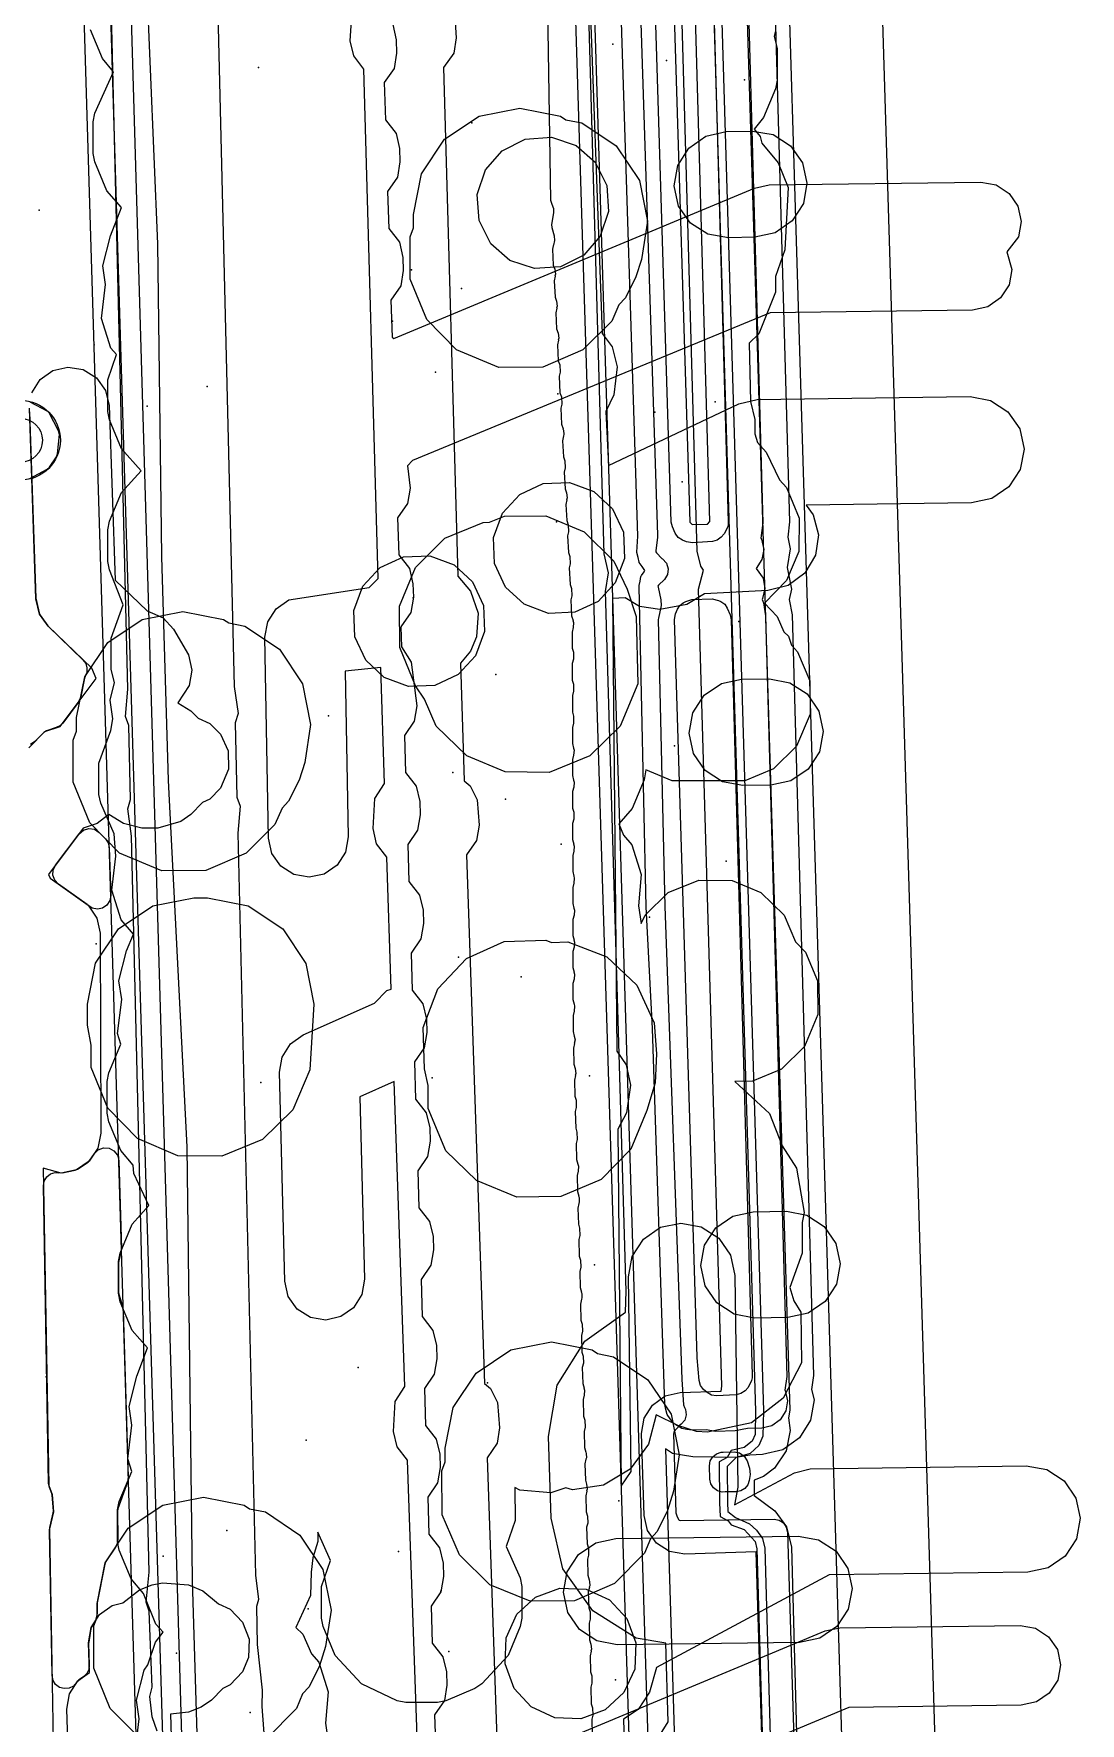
# Model space of a CAD drawing. Header units: metres. Extents: x 17722 to 17999, y 13535 to 15917.
# Drawn here: x 17812.7 to 17852.1, y 14578.9 to 14642.5 of the extents above; entities that cross this region are included whole.
import ezdxf

# ---------------------------------------------------------------- set-up
doc = ezdxf.new("R2010")
doc.units = ezdxf.units.M
for name, color, linetype in [('AI_GREENING_ALLOWED_ZONE', 4, 'Continuous'), ('AI_GREENING_EXCLUSIONS', 1, 'Continuous'), ('AI_GREENING_LAWN', 82, 'Continuous'), ('AI_GREENING_REJECTED', 6, 'Continuous'), ('AI_GREENING_SHRUBS', 92, 'Continuous')]:
    doc.layers.add(name, color=color, linetype=linetype)

# ---------------------------------------------------------------- blocks, each defined once
blk = doc.blocks.new('AI_SHRUB')
for radius in [1, 0.55]:
    blk.add_circle((0, 0), radius)

msp = doc.modelspace()

# ---------------------------------------------------------------- linework, layer by layer
at = {"layer": 'AI_GREENING_ALLOWED_ZONE'}
msp.add_lwpolyline([(17812.545, 14628.266), (17812.781, 14621.25), (17812.788, 14621.201), (17812.905, 14620.702), (17812.943, 14620.616), (17813.227, 14620.215), (17813.257, 14620.179), (17814.553, 14618.93), (17814.655, 14618.79), (17814.703, 14618.624), (17814.692, 14618.451), (17814.658, 14618.374), (17814.664, 14618.372), (17814.608, 14618.237), (17814.467, 14617.532), (17814.376, 14617.328), (17813.791, 14616.551), (17813.684, 14616.446), (17813.549, 14616.378), (17813.175, 14616.254), (17813.077, 14616.193), (17812.741, 14615.852), (17812.574, 14615.74)], dxfattribs=at)
for points in [[(17813.629, 14610.491), (17813.492, 14610.636), (17813.423, 14610.822), (17813.432, 14611.021), (17813.518, 14611.2), (17814.411, 14612.386), (17814.572, 14612.525), (17814.777, 14612.584), (17814.988, 14612.553), (17815.167, 14612.436), (17815.4, 14612.199), (17815.503, 14612.044), (17815.543, 14611.863), (17815.597, 14610.065), (17815.563, 14609.87), (17815.456, 14609.703), (17815.293, 14609.59), (17815.099, 14609.55), (17814.904, 14609.589), (17814.74, 14609.7), (17814.714, 14609.727), (17813.629, 14610.491)], [(17813.616, 14599.632), (17813.616, 14599.633), (17813.786, 14599.628), (17814.255, 14599.723), (17814.344, 14599.76), (17814.748, 14600.032), (17814.816, 14600.101), (17814.981, 14600.35), (17815.13, 14600.497), (17815.326, 14600.569), (17815.535, 14600.555), (17815.719, 14600.457), (17815.848, 14600.292), (17815.898, 14600.089), (17815.997, 14596.78), (17815.982, 14596.642), (17815.899, 14596.315), (17815.891, 14596.253), (17815.891, 14595.133), (17815.902, 14595.062), (17816.047, 14594.576), (17816.068, 14594.448), (17816.257, 14588.174), (17816.227, 14587.988), (17815.862, 14586.984), (17815.847, 14586.896), (17815.862, 14585.822), (17815.842, 14585.673), (17815.778, 14585.537), (17815.415, 14584.994), (17815.378, 14584.904), (17815.088, 14583.446), (17815.083, 14583.397), (17815.083, 14583.04), (17815.019, 14582.795), (17814.882, 14582.551), (17814.854, 14582.471), (17814.768, 14581.961), (17814.765, 14581.912), (17814.789, 14581.095), (17814.767, 14580.934), (17814.695, 14580.788), (17814.579, 14580.673), (17814.394, 14580.541), (17814.328, 14580.471), (17814.313, 14580.447), (17814.19, 14580.313), (17814.027, 14580.232), (17813.846, 14580.215), (17813.67, 14580.263), (17813.524, 14580.372), (17813.426, 14580.525), (17813.39, 14580.704), (17813.293, 14586.164), (17813.306, 14586.285), (17813.433, 14586.835), (17813.439, 14586.911), (17813.392, 14587.491), (17813.377, 14587.558), (17813.293, 14587.782), (17813.261, 14587.949), (17813.063, 14599.134), (17813.094, 14599.316), (17813.188, 14599.474), (17813.333, 14599.587), (17813.509, 14599.64), (17813.616, 14599.632)]]:
    msp.add_lwpolyline(points, close=True, dxfattribs=at)
at = {"layer": 'AI_GREENING_EXCLUSIONS'}
for points in [[(17833.101, 14665.436), (17836.253, 14563.714), (17842.035, 14563.893), (17842.419, 14563.829), (17842.75, 14563.622), (17842.977, 14563.304), (17843.065, 14562.924), (17843.001, 14562.539), (17842.794, 14562.208), (17842.477, 14561.982), (17842.097, 14561.894), (17825.074, 14561.366), (17823.796, 14561.448), (17822.133, 14561.933), (17820.987, 14562.046), (17819.955, 14562.342), (17819.324, 14562.75), (17819.075, 14563.027), (17818.685, 14563.829), (17818.178, 14565.313), (17817.868, 14568.054), (17817.868, 14568.054), (17815.324, 14652.324)], [(17839.208, 14656.789), (17840.133, 14624.09), (17840.052, 14623.503), (17840.077, 14623.467), (17840.162, 14623.086), (17840.094, 14622.702), (17839.875, 14622.366), (17840.138, 14621.998), (17840.206, 14621.614), (17840.121, 14621.233), (17840.101, 14621.205), (17840.159, 14621.076), (17840.235, 14620.591), (17841.029, 14591.967), (17840.957, 14591.446), (17840.967, 14591.431), (17841.055, 14591.051), (17840.991, 14590.666), (17840.784, 14590.335), (17840.467, 14590.109), (17840.087, 14590.021), (17839.551, 14590.004), (17839.092, 14589.913), (17838.345, 14589.894), (17837.997, 14589.956), (17837.468, 14589.939), (17837.467, 14589.94), (17837.466, 14589.939), (17837.275, 14589.972), (17837.083, 14590.004), (17837.082, 14590.004), (17837.081, 14590.004), (17836.917, 14590.108), (17836.752, 14590.21), (17836.752, 14590.211), (17836.751, 14590.212), (17836.638, 14590.37), (17836.525, 14590.528), (17836.525, 14590.529), (17836.525, 14590.53), (17836.481, 14590.719), (17836.437, 14590.908), (17836.438, 14590.909), (17836.437, 14590.91), (17835.972, 14605.053), (17835.743, 14609.64), (17835.475, 14621.678), (17835.479, 14621.7), (17835.475, 14621.723), (17835.513, 14621.892), (17835.543, 14622.062), (17835.555, 14622.081), (17835.56, 14622.104), (17835.66, 14622.245), (17835.69, 14622.293), (17835.589, 14622.437), (17835.478, 14622.593), (17835.477, 14622.597), (17835.475, 14622.6), (17835.433, 14622.787), (17835.39, 14622.973), (17835.391, 14622.979), (17835.39, 14622.981), (17835.391, 14622.986), (17835.422, 14623.578), (17834.101, 14665.446)], [(17836.102, 14665.467), (17837.383, 14624.111), (17837.472, 14624.027), (17838.043, 14624.04), (17838.131, 14624.134), (17837.181, 14657.727)], [(17835.992, 14578.042), (17836.569, 14578.966), (17836.48, 14581.921), (17835.365, 14582.114), (17833.736, 14583.139), (17832.603, 14584.728), (17832.165, 14586.629), (17832.071, 14589.709), (17832.394, 14591.634), (17833.428, 14593.288), (17834.96, 14594.38), (17834.988, 14595.169), (17834.208, 14621.498), (17834.208, 14621.498), (17834.328, 14622.203), (17834.164, 14622.914), (17833.187, 14657.392)], [(17840.111, 14577.655), (17839.877, 14585.362), (17837.2, 14585.281), (17836.623, 14585.38), (17836.134, 14585.688), (17835.791, 14586.172), (17835.663, 14586.735), (17835.57, 14589.816), (17835.666, 14590.393), (17835.977, 14590.889), (17836.453, 14591.229), (17837.024, 14591.36), (17837.024, 14591.36), (17838.557, 14591.407), (17838.589, 14591.592), (17837.707, 14621.595), (17837.892, 14622.311), (17837.794, 14622.449), (17837.663, 14623.019), (17836.686, 14657.478)], [(17840.227, 14656.137), (17841.133, 14624.119), (17841.064, 14623.549), (17841.162, 14623.108), (17841.039, 14622.41), (17841.205, 14621.591), (17841.119, 14621.205), (17841.235, 14620.618), (17842.029, 14591.995), (17841.965, 14591.47), (17842.055, 14591.082), (17841.926, 14590.313), (17841.513, 14589.651), (17840.878, 14589.197), (17840.118, 14589.021), (17839.634, 14589.006), (17839.123, 14588.913), (17837.495, 14588.94), (17837.112, 14589.004), (17836.729, 14589.068), (17836.728, 14589.069), (17836.726, 14589.07), (17836.463, 14589.235), (17837.221, 14564.744)], [(17840.767, 14654.983), (17843.515, 14564.357)], [(17816.861, 14568.122), (17814.324, 14652.287)], [(17844.371, 14651.619), (17846.909, 14567.927)], [(17817.341, 14578.62), (17817.157, 14579.151), (17817.062, 14579.926), (17817.16, 14580.277), (17817.048, 14583.128), (17816.924, 14583.469), (17817.042, 14584.602), (17816.376, 14612.298), (17816.234, 14613.325), (17816.343, 14613.673), (17816.276, 14616.463), (17816.152, 14616.8), (17816.243, 14617.822), (17815.502, 14648.43)], [(17817.341, 14578.62), (17817.157, 14579.151), (17817.062, 14579.926), (17817.16, 14580.277), (17817.048, 14583.128), (17816.924, 14583.469), (17817.042, 14584.602), (17816.376, 14612.298), (17816.234, 14613.325), (17816.343, 14613.673), (17816.276, 14616.463), (17816.152, 14616.8), (17816.243, 14617.822), (17815.502, 14648.43)], [(17819.503, 14648.435), (17820.242, 14617.931), (17820.385, 14616.905), (17820.276, 14616.557), (17820.342, 14613.765), (17820.466, 14613.426), (17820.375, 14612.405), (17821.046, 14584.486), (17821.156, 14583.57), (17821.075, 14583.31), (17821.109, 14581.881), (17821.289, 14580.163), (17821.283, 14579.539), (17824.125, 14541.378)], [(17819.503, 14648.435), (17820.242, 14617.931), (17820.385, 14616.905), (17820.276, 14616.557), (17820.342, 14613.765), (17820.466, 14613.426), (17820.375, 14612.405), (17821.046, 14584.486), (17821.156, 14583.57), (17821.075, 14583.31), (17821.109, 14581.881), (17821.289, 14580.163), (17821.283, 14579.539), (17824.125, 14541.378)], [(17838.147, 14647.769), (17839.851, 14590.662), (17839.836, 14589.783), (17839.727, 14589.532), (17839.42, 14589.284), (17838.94, 14589.181), (17838.784, 14588.919), (17838.491, 14588.752), (17838.504, 14587.21), (17838.522, 14586.691), (17838.823, 14586.536), (17838.934, 14586.382), (17839.423, 14586.199), (17839.84, 14585.747), (17839.906, 14585.482), (17840.499, 14564.725)], [(17838.479, 14646.707), (17840.151, 14590.671), (17840.129, 14589.72), (17839.974, 14589.362), (17839.655, 14589.067), (17839.13, 14588.911), (17838.792, 14588.569), (17838.804, 14587.216), (17838.815, 14586.886), (17839.099, 14586.656), (17839.625, 14586.421), (17839.892, 14586.177), (17840.115, 14585.867), (17840.206, 14585.496), (17840.799, 14564.735)], [(17833.551, 14645.899), (17834.087, 14631.212), (17834.456, 14630.712), (17834.644, 14629.955), (17834.525, 14628.905), (17834.223, 14628.281), (17834.318, 14626.238), (17839.223, 14628.568), (17839.911, 14628.728), (17847.929, 14628.835), (17848.696, 14628.693), (17849.35, 14628.268), (17849.793, 14627.625), (17849.955, 14626.862), (17849.813, 14626.095), (17849.388, 14625.44), (17848.745, 14624.998), (17847.981, 14624.836), (17841.758, 14624.753), (17842.027, 14624.393), (17842.218, 14623.636), (17842.105, 14622.864), (17841.704, 14622.194), (17841.078, 14621.728), (17840.322, 14621.537), (17837.939, 14621.416), (17837.273, 14621.019), (17836.259, 14620.83), (17835.487, 14620.943), (17834.949, 14621.264), (17834.478, 14621.24), (17834.641, 14604.206), (17834.991, 14603.693), (17835.151, 14602.929), (17834.994, 14601.884), (17834.669, 14601.272), (17834.798, 14587.835), (17835.176, 14588.385), (17835.074, 14595.711), (17835.216, 14596.478), (17835.64, 14597.133), (17836.283, 14597.576), (17837.046, 14597.738), (17837.814, 14597.597), (17838.469, 14597.172), (17838.911, 14596.53), (17839.074, 14595.767), (17839.185, 14587.803), (17839.06, 14587.129), (17841.315, 14588.332), (17841.903, 14588.484), (17850.041, 14588.599), (17850.809, 14588.457), (17851.463, 14588.032), (17851.905, 14587.389), (17852.068, 14586.626), (17851.925, 14585.859), (17851.501, 14585.204), (17850.858, 14584.762), (17850.094, 14584.6), (17842.62, 14584.501), (17836.133, 14581.013), (17835.869, 14580.078), (17835.435, 14579.429), (17834.886, 14579.062), (17835.52, 14556.658)], [(17839.504, 14644.214), (17841.15, 14590.7), (17841.1, 14590.402), (17841.152, 14589.931), (17841, 14589.166), (17840.566, 14588.517), (17840.159, 14588.203), (17839.797, 14588.059), (17839.801, 14587.486), (17840.578, 14586.906), (17841.017, 14586.301), (17841.205, 14585.543), (17841.542, 14572.906)], [(17827.184, 14576.609), (17826.759, 14588.818), (17826.372, 14589.321), (17826.238, 14589.891), (17826.296, 14591.026), (17826.663, 14591.59), (17826.264, 14603.062), (17824.973, 14602.486), (17825.147, 14595.624), (17825.047, 14595.047), (17824.734, 14594.552), (17824.256, 14594.215), (17823.685, 14594.086), (17823.108, 14594.186), (17822.614, 14594.498), (17822.276, 14594.977), (17822.148, 14595.548), (17821.948, 14603.41), (17822.047, 14603.984), (17822.359, 14604.479), (17822.837, 14604.818), (17825.519, 14606.015), (17825.989, 14606.487), (17826.146, 14606.543), (17825.986, 14611.505), (17825.6, 14612.01), (17825.467, 14612.58), (17825.528, 14613.715), (17825.896, 14614.277), (17825.755, 14618.648), (17824.421, 14618.504), (17824.533, 14612.272), (17824.429, 14611.696), (17824.112, 14611.204), (17823.632, 14610.87), (17823.06, 14610.746), (17822.484, 14610.849), (17821.991, 14611.166), (17821.657, 14611.647), (17821.533, 14612.218), (17821.398, 14619.786), (17821.501, 14620.362), (17821.818, 14620.855), (17822.299, 14621.188), (17825.313, 14621.65), (17825.655, 14621.988), (17825.122, 14641.152), (17824.738, 14641.658), (17824.608, 14642.228), (17824.674, 14643.364)], [(17828.526, 14643.299), (17828.597, 14642.339), (17828.499, 14641.762), (17828.121, 14641.22), (17828.654, 14622.079), (17829.135, 14621.52), (17829.42, 14620.687), (17829.361, 14619.801), (17829.135, 14619.26), (17828.752, 14618.799), (17828.895, 14614.376), (17829.114, 14614.188), (17829.38, 14613.667), (17829.455, 14612.708), (17829.36, 14612.131), (17828.985, 14611.587), (17829.661, 14591.696), (17829.881, 14591.509), (17830.148, 14590.988), (17830.226, 14590.029), (17830.132, 14589.452), (17829.758, 14588.907), (17830.164, 14577.243), (17842.471, 14582.39), (17843.03, 14582.506), (17849.812, 14582.596), (17850.387, 14582.489), (17850.878, 14582.17), (17851.21, 14581.688), (17851.332, 14581.116), (17851.225, 14580.54), (17850.906, 14580.049), (17850.424, 14579.718), (17849.852, 14579.596), (17843.361, 14579.51), (17831.266, 14574.452)], [(17816.514, 14577.804), (17816.669, 14579.075), (17816.565, 14579.78), (17816.85, 14580.916), (17816.993, 14581.108), (17817.284, 14581.967), (17817.575, 14582.343), (17817.299, 14582.64), (17816.831, 14583.795), (17816.365, 14584.348), (17815.912, 14585.431), (17815.847, 14585.754), (17815.847, 14586.941), (17815.912, 14587.263), (17816.391, 14588.385), (17816.239, 14588.863), (17816.394, 14590.134), (17816.29, 14590.839), (17816.575, 14591.975), (17816.976, 14593.039), (17816.409, 14593.691), (17815.956, 14594.775), (17815.891, 14595.097), (17815.891, 14596.285), (17815.956, 14596.607), (17816.409, 14597.69), (17817.024, 14598.391), (17816.464, 14599.603), (17816.447, 14599.918), (17815.983, 14600.467), (17815.53, 14601.551), (17815.465, 14601.873), (17815.465, 14603.061), (17815.53, 14603.383), (17815.983, 14604.466), (17815.854, 14604.874), (17816.009, 14606.145), (17815.904, 14606.85), (17816.19, 14607.985), (17816.449, 14608.602), (17815.987, 14609.15), (17815.634, 14610.266), (17815.788, 14611.537), (17815.72, 14612.385), (17815.221, 14613.538), (17815.155, 14613.86), (17815.155, 14615.048), (17815.595, 14616.265), (17815.678, 14616.708), (17815.574, 14617.414), (17815.742, 14618.081), (17815.61, 14618.563), (17815.61, 14619.75), (17816.062, 14620.998), (17815.555, 14622.314), (17815.49, 14622.637), (17815.49, 14623.824), (17815.555, 14624.146), (17816.008, 14625.23), (17816.74, 14626.048), (17816, 14626.874), (17815.547, 14627.957), (17815.482, 14628.28), (17815.482, 14629.467), (17815.809, 14630.417), (17815.602, 14630.663), (17815.249, 14631.779), (17815.403, 14633.049), (17815.299, 14633.755), (17815.584, 14634.89), (17815.999, 14635.954), (17815.455, 14636.584), (17815.002, 14637.668), (17814.937, 14637.99), (17814.937, 14639.177), (17815.002, 14639.5), (17815.705, 14641.052), (17815.284, 14641.559), (17814.831, 14642.642)], [(17840.59, 14642.557), (17840.554, 14642.382), (17840.672, 14641.933), (17840.672, 14640.746), (17840.607, 14640.423), (17840.154, 14639.34), (17839.8, 14638.9), (17840.026, 14638.626), (17840.093, 14638.377), (17840.707, 14637.633), (17841.079, 14636.711), (17840.957, 14634.36), (17840.606, 14633.354), (17840.603, 14632.766), (17839.978, 14631.201), (17839.612, 14630.842), (17839.663, 14628.653), (17839.825, 14627.977), (17839.825, 14627.44), (17839.924, 14627.103), (17840.257, 14626.751), (17840.755, 14625.701), (17841.024, 14625.413), (17841.492, 14624.26), (17841.478, 14623.002), (17841.024, 14621.919), (17840.191, 14621.066), (17840.671, 14620.567), (17840.913, 14619.989), (17841.093, 14619.818), (17841.206, 14619.48), (17841.438, 14619.229), (17841.892, 14618.146), (17841.906, 14616.888), (17841.4, 14615.678), (17840.532, 14614.829), (17839.449, 14614.375), (17836.723, 14614.383), (17835.726, 14614.786), (17835.66, 14614.421), (17835.207, 14613.338), (17834.709, 14612.754), (17834.886, 14612.337), (17835.2, 14611.964), (17835.553, 14610.848), (17835.449, 14609.675), (17835.548, 14609.005), (17835.696, 14609.323), (17836.564, 14610.172), (17837.717, 14610.64), (17838.975, 14610.626), (17840.058, 14610.172), (17840.926, 14609.323), (17841.362, 14608.317), (17841.731, 14607.928), (17842.185, 14606.845), (17842.199, 14605.587), (17841.693, 14604.377), (17840.825, 14603.528), (17839.742, 14603.074), (17839.076, 14603.06), (17840.385, 14601.858), (17840.858, 14600.641), (17841.397, 14599.796), (17841.681, 14598.135), (17841.608, 14597.752), (17841.608, 14596.603), (17841.139, 14595.315), (17841.292, 14594.813), (17841.555, 14594.386), (17841.577, 14592.473), (17840.894, 14591.149), (17839.704, 14590.214), (17838.052, 14589.869), (17837.629, 14589.888), (17836.926, 14590.116), (17836.112, 14590.524), (17835.833, 14589.415), (17835.135, 14588.475), (17834.131, 14587.874), (17832.973, 14587.703), (17832.718, 14587.767), (17832.151, 14587.588), (17830.985, 14587.688), (17830.802, 14587.783), (17830.814, 14586.538), (17830.476, 14585.565), (17830.996, 14584.383), (17831.061, 14584.061), (17831.061, 14582.873), (17830.996, 14582.551), (17830.542, 14581.467), (17829.555, 14580.394), (17829.291, 14580.216), (17828.208, 14579.763), (17827.885, 14579.698), (17826.698, 14579.698), (17826.376, 14579.763), (17825.029, 14580.394), (17824.041, 14581.467), (17823.588, 14582.551), (17823.523, 14582.873), (17823.523, 14584.061), (17823.86, 14585.034), (17823.385, 14586.11), (17823.385, 14585.754), (17823.198, 14585.141), (17823.131, 14584.597), (17823.114, 14583.724), (17822.556, 14582.514), (17822.82, 14582.263), (17823.153, 14581.531), (17823.426, 14581.208), (17823.779, 14580.092), (17823.675, 14578.919), (17823.794, 14578.116)], [(17826.204, 14642.836), (17826.336, 14642.266), (17826.351, 14641.766), (17826.255, 14641.189), (17825.885, 14640.65), (17825.928, 14639.256), (17826.33, 14638.741), (17826.462, 14638.171), (17826.477, 14637.671), (17826.381, 14637.094), (17826.011, 14636.555), (17826.054, 14635.162), (17826.456, 14634.647), (17826.588, 14634.076), (17826.603, 14633.577), (17826.507, 14632.999), (17826.138, 14632.46), (17826.181, 14631.067), (17826.244, 14631.026), (17839.814, 14636.685), (17840.371, 14636.801), (17848.328, 14636.906), (17848.903, 14636.799), (17849.394, 14636.481), (17849.726, 14635.998), (17849.847, 14635.426), (17849.741, 14634.85), (17849.312, 14634.284), (17849.5, 14633.614), (17849.394, 14633.038), (17849.075, 14632.548), (17848.593, 14632.216), (17848.02, 14632.094), (17840.401, 14631.993), (17826.947, 14626.432), (17826.761, 14626.23), (17826.856, 14625.387), (17826.759, 14624.81), (17826.39, 14624.271), (17826.433, 14622.877), (17826.835, 14622.362), (17826.967, 14621.792), (17826.982, 14621.292), (17826.885, 14620.715), (17826.516, 14620.176), (17826.54, 14619.414), (17826.901, 14618.845), (17827.108, 14617.198), (17827.012, 14616.62), (17826.642, 14616.081), (17826.685, 14614.688), (17827.087, 14614.173), (17827.219, 14613.603), (17827.234, 14613.103), (17827.138, 14612.526), (17826.768, 14611.987), (17826.811, 14610.593), (17827.213, 14610.078), (17827.345, 14609.508), (17827.36, 14609.008), (17827.264, 14608.431), (17826.895, 14607.892), (17826.937, 14606.498), (17827.339, 14605.983), (17827.471, 14605.413), (17827.487, 14604.913), (17827.39, 14604.336), (17827.021, 14603.797), (17827.064, 14602.404), (17827.466, 14601.889), (17827.597, 14601.318), (17827.613, 14600.819), (17827.516, 14600.241), (17827.147, 14599.703), (17827.19, 14598.309), (17827.592, 14597.794), (17827.723, 14597.224), (17827.739, 14596.724), (17827.642, 14596.147), (17827.273, 14595.608), (17827.316, 14594.214), (17827.718, 14593.699), (17827.85, 14593.129), (17827.865, 14592.629), (17827.769, 14592.052), (17827.399, 14591.513), (17827.442, 14590.119), (17827.844, 14589.604), (17827.976, 14589.034), (17827.991, 14588.534), (17827.895, 14587.957), (17827.525, 14587.418), (17827.568, 14586.025), (17827.97, 14585.51), (17828.102, 14584.939), (17828.117, 14584.44), (17828.021, 14583.862), (17827.651, 14583.324), (17827.694, 14581.93), (17828.096, 14581.415), (17828.228, 14580.845), (17828.244, 14580.345), (17828.147, 14579.768), (17827.778, 14579.229), (17827.821, 14577.835)], [(17812.635, 14628.978), (17812.944, 14629.475), (17813.419, 14629.816), (17813.989, 14629.95), (17814.566, 14629.855), (17815.064, 14629.547), (17815.405, 14629.071), (17815.539, 14628.501), (17815.76, 14621.934), (17816.962, 14620.776), (17817.574, 14620.517), (17817.964, 14620.081), (17818.522, 14619.114), (17818.647, 14618.542), (17818.543, 14617.966), (17818.119, 14617.311), (17818.612, 14617.011), (17818.884, 14616.739), (17819.325, 14616.535), (17819.731, 14616.129), (17820.011, 14615.508), (17820.03, 14614.817), (17819.731, 14614.099), (17819.325, 14613.693), (17819.046, 14613.556), (17818.612, 14613.109), (17818.228, 14612.852), (17817.364, 14612.59), (17816.77, 14612.59), (17816.081, 14612.768), (17815.524, 14613.108), (17815.089, 14612.768), (17814.565, 14612.592), (17813.258, 14610.856), (17813.315, 14610.712), (17814.752, 14609.7), (17815.079, 14609.215), (17815.195, 14608.641), (17815.224, 14601.122), (17815.112, 14600.548), (17814.788, 14600.06), (17814.303, 14599.733), (17813.729, 14599.616), (17813.052, 14599.797), (17813.263, 14587.863), (17813.389, 14587.526), (17813.442, 14586.873), (17813.292, 14586.225), (17813.446, 14577.496)], [(17812.515, 14615.623), (17813.119, 14616.235), (17813.698, 14616.427), (17815.05, 14618.223), (17814.88, 14618.616), (17813.24, 14620.196), (17812.916, 14620.655), (17812.782, 14621.225), (17812.54, 14628.4)], [(17816.766, 14578.28), (17815.579, 14579.467), (17814.959, 14580.989), (17814.959, 14582.573), (17815.083, 14582.909), (17815.083, 14583.422), (17815.387, 14584.953), (17816.255, 14586.25), (17817.552, 14587.118), (17819.083, 14587.422), (17819.083, 14587.422), (17820.614, 14587.118), (17820.813, 14586.984), (17821.416, 14586.865), (17822.713, 14585.997), (17823.581, 14584.7), (17823.885, 14583.169), (17823.678, 14581.798), (17823.452, 14581.073), (17823.059, 14580.283), (17822.81, 14580.016), (17822.581, 14579.467), (17821.458, 14578.323)], [(17814.005, 14577.481), (17813.947, 14579.439), (17814.044, 14580.017), (17814.354, 14580.513), (17814.797, 14580.828), (17814.764, 14581.936), (17814.861, 14582.514), (17815.172, 14583.01), (17815.649, 14583.349), (17816.056, 14583.443), (17816.676, 14583.935), (17817.151, 14584.119), (17817.54, 14584.198), (17818.523, 14584.119), (17819.065, 14583.892), (17819.654, 14583.406), (17820.095, 14583.202), (17820.554, 14582.717), (17820.8, 14582.078), (17820.781, 14581.387), (17820.554, 14580.845), (17820.095, 14580.36), (17819.816, 14580.223), (17819.382, 14579.776), (17818.998, 14579.519), (17818.523, 14579.335), (17817.845, 14579.257), (17817.983, 14574.582)]]:
    msp.add_lwpolyline(points, dxfattribs=at)
for points in [[(17829.456, 14639.389), (17830.987, 14639.694), (17832.518, 14639.389), (17832.717, 14639.256), (17833.32, 14639.136), (17834.617, 14638.269), (17835.484, 14636.972), (17835.789, 14635.441), (17835.568, 14634), (17835.355, 14633.345), (17834.963, 14632.555), (17834.714, 14632.288), (17834.442, 14631.675), (17833.362, 14630.595), (17831.853, 14629.948), (17830.192, 14629.932), (17828.606, 14630.595), (17827.483, 14631.739), (17826.863, 14633.261), (17826.863, 14634.844), (17826.987, 14635.181), (17826.987, 14635.694), (17827.291, 14637.225), (17828.159, 14638.522), (17829.456, 14639.389)], [(17838.834, 14634.807), (17838.065, 14634.943), (17837.407, 14635.362), (17836.959, 14636.001), (17836.79, 14636.762), (17836.925, 14637.531), (17837.344, 14638.189), (17837.983, 14638.637), (17838.744, 14638.806), (17839.744, 14638.829), (17840.513, 14638.694), (17841.171, 14638.275), (17841.619, 14637.636), (17841.788, 14636.874), (17841.653, 14636.105), (17841.234, 14635.447), (17840.595, 14634.999), (17839.833, 14634.83), (17838.834, 14634.807)], [(17834.015, 14634.875), (17833.389, 14634.156), (17832.521, 14633.72), (17831.537, 14633.651), (17830.61, 14633.964), (17829.891, 14634.59), (17829.455, 14635.458), (17829.386, 14636.442), (17829.699, 14637.369), (17830.325, 14638.088), (17831.193, 14638.524), (17832.177, 14638.593), (17833.104, 14638.28), (17833.823, 14637.654), (17834.259, 14636.786), (17834.328, 14635.802), (17834.015, 14634.875)], [(17833.773, 14625.259), (17834.472, 14624.612), (17834.881, 14623.73), (17834.92, 14622.744), (17834.579, 14621.827), (17833.932, 14621.128), (17833.05, 14620.719), (17832.064, 14620.68), (17831.147, 14621.021), (17830.448, 14621.668), (17830.039, 14622.55), (17830, 14623.536), (17830.341, 14624.453), (17830.988, 14625.152), (17831.87, 14625.561), (17832.856, 14625.6), (17833.773, 14625.259)], [(17829.842, 14624.105), (17830.409, 14624.341), (17831.97, 14624.344), (17833.413, 14623.749), (17834.519, 14622.647), (17835.02, 14621.596), (17835.366, 14620.561), (17835.422, 14618.026), (17834.759, 14616.44), (17833.615, 14615.317), (17832.093, 14614.697), (17830.432, 14614.713), (17828.987, 14615.317), (17827.843, 14616.44), (17827.402, 14617.456), (17827.067, 14617.955), (17826.468, 14619.396), (17826.465, 14620.956), (17827.06, 14622.399), (17828.162, 14623.505), (17829.602, 14624.104), (17829.842, 14624.105)], [(17829.212, 14621.862), (17829.621, 14620.98), (17829.66, 14619.994), (17829.319, 14619.077), (17828.672, 14618.378), (17827.79, 14617.969), (17826.804, 14617.93), (17825.887, 14618.271), (17825.188, 14618.918), (17824.779, 14619.8), (17824.74, 14620.786), (17825.081, 14621.703), (17825.728, 14622.402), (17826.61, 14622.811), (17827.596, 14622.85), (17828.513, 14622.509), (17829.212, 14621.862)], [(17816.782, 14620.451), (17818.313, 14620.755), (17819.844, 14620.451), (17820.043, 14620.317), (17820.646, 14620.198), (17821.943, 14619.33), (17822.811, 14618.033), (17823.115, 14616.502), (17822.894, 14615.061), (17822.682, 14614.406), (17822.289, 14613.616), (17822.04, 14613.349), (17821.768, 14612.736), (17820.688, 14611.656), (17819.179, 14611.009), (17817.518, 14610.993), (17815.932, 14611.656), (17814.809, 14612.8), (17814.189, 14614.322), (17814.189, 14615.906), (17814.313, 14616.242), (17814.313, 14616.755), (17814.617, 14618.286), (17815.485, 14619.583), (17816.782, 14620.451)], [(17838.615, 14614.343), (17837.96, 14614.768), (17837.519, 14615.412), (17837.357, 14616.175), (17837.5, 14616.942), (17837.925, 14617.596), (17838.568, 14618.038), (17839.332, 14618.2), (17840.374, 14618.213), (17841.141, 14618.07), (17841.795, 14617.645), (17842.237, 14617.001), (17842.399, 14616.238), (17842.256, 14615.471), (17841.831, 14614.817), (17841.187, 14614.375), (17840.424, 14614.213), (17839.382, 14614.2), (17838.615, 14614.343)], [(17822.935, 14607.505), (17823.239, 14605.974), (17823.092, 14603.507), (17822.445, 14601.998), (17821.301, 14600.875), (17819.779, 14600.255), (17818.118, 14600.271), (17816.609, 14600.918), (17815.486, 14602.062), (17814.866, 14603.584), (17814.866, 14604.427), (17814.717, 14605.177), (17814.717, 14605.979), (17815.021, 14607.51), (17815.889, 14608.807), (17817.186, 14609.675), (17818.717, 14609.979), (17819.239, 14609.974), (17820.77, 14609.67), (17822.067, 14608.802), (17822.935, 14607.505)], [(17830.4, 14608.332), (17831.96, 14608.38), (17832.184, 14608.295), (17832.798, 14608.314), (17834.257, 14607.76), (17835.394, 14606.691), (17836.035, 14605.268), (17836.129, 14604.107), (17836.084, 14603.017), (17835.77, 14601.966), (17835.166, 14600.521), (17834.043, 14599.377), (17832.534, 14598.73), (17830.873, 14598.714), (17829.351, 14599.334), (17828.207, 14600.457), (17827.544, 14602.043), (17827.544, 14602.917), (17827.401, 14603.535), (17827.354, 14605.095), (17827.907, 14606.555), (17828.977, 14607.691), (17830.4, 14608.332)], [(17839.817, 14594.162), (17839.05, 14594.305), (17838.396, 14594.73), (17837.954, 14595.374), (17837.792, 14596.137), (17837.935, 14596.904), (17838.36, 14597.559), (17839.003, 14598), (17839.767, 14598.162), (17841.017, 14598.178), (17841.784, 14598.035), (17842.438, 14597.61), (17842.88, 14596.966), (17843.042, 14596.203), (17842.899, 14595.436), (17842.474, 14594.781), (17841.83, 14594.34), (17841.067, 14594.178), (17839.817, 14594.162)], [(17832.176, 14593.265), (17833.707, 14592.961), (17833.906, 14592.827), (17834.509, 14592.708), (17835.806, 14591.84), (17836.674, 14590.543), (17836.978, 14589.012), (17836.771, 14587.641), (17836.545, 14586.916), (17836.152, 14586.126), (17835.903, 14585.859), (17835.674, 14585.31), (17834.551, 14584.166), (17833.042, 14583.519), (17831.381, 14583.503), (17829.859, 14584.123), (17828.715, 14585.246), (17828.068, 14586.755), (17828.052, 14588.416), (17828.176, 14588.752), (17828.176, 14589.265), (17828.48, 14590.796), (17829.348, 14592.093), (17830.645, 14592.961), (17832.176, 14593.265)], [(17833.885, 14582.012), (17833.231, 14582.437), (17832.79, 14583.081), (17832.628, 14583.844), (17832.771, 14584.611), (17833.196, 14585.265), (17833.84, 14585.707), (17834.603, 14585.869), (17841.461, 14585.954), (17842.228, 14585.811), (17842.882, 14585.385), (17843.324, 14584.742), (17843.485, 14583.979), (17843.343, 14583.211), (17842.917, 14582.557), (17842.274, 14582.116), (17841.51, 14581.954), (17834.653, 14581.869), (17833.885, 14582.012)], [(17835.009, 14582.853), (17835.35, 14581.936), (17835.311, 14580.95), (17834.902, 14580.068), (17834.203, 14579.421), (17833.286, 14579.08), (17832.3, 14579.119), (17831.418, 14579.528), (17830.771, 14580.227), (17830.43, 14581.144), (17830.469, 14582.13), (17830.878, 14583.012), (17831.577, 14583.659), (17832.494, 14584), (17833.48, 14583.961), (17834.362, 14583.552), (17835.009, 14582.853)]]:
    msp.add_lwpolyline(points, close=True, dxfattribs=at)
at = {"layer": 'AI_GREENING_LAWN'}
for points in [[(17835.559, 14563.492), (17832.395, 14665.618)], [(17834.795, 14665.664), (17836.172, 14623.618), (17836.167, 14623.53), (17836.098, 14623.05), (17836.103, 14622.998), (17836.129, 14622.953), (17836.331, 14622.742), (17836.356, 14622.725), (17836.505, 14622.565), (17836.571, 14622.358), (17836.544, 14622.142), (17836.427, 14621.958), (17836.205, 14621.737), (17836.182, 14621.705), (17836.185, 14621.666), (17836.297, 14621.19), (17836.3, 14620.972), (17836.201, 14620.501), (17836.195, 14620.444), (17836.443, 14609.652), (17836.443, 14609.649), (17837.082, 14591.856), (17837.082, 14591.856), (17837.082, 14591.847), (17837.149, 14590.9), (17837.18, 14590.797), (17837.224, 14590.721), (17837.249, 14590.517), (17837.189, 14590.32), (17837.056, 14590.164), (17836.997, 14590.119), (17836.799, 14589.887), (17836.777, 14589.849), (17836.771, 14589.806), (17836.861, 14586.826), (17836.888, 14586.722), (17836.958, 14586.584), (17836.984, 14586.55), (17837.026, 14586.543), (17840.549, 14586.591), (17840.738, 14586.556), (17840.901, 14586.452), (17841.012, 14586.294), (17841.055, 14586.106), (17841.329, 14577.086)], [(17837.881, 14657.703), (17838.83, 14624.125), (17838.823, 14624.026), (17838.806, 14623.93), (17838.677, 14623.671), (17838.557, 14623.544), (17838.408, 14623.436), (17838.23, 14623.389), (17837.482, 14623.333), (17837.261, 14623.367), (17837.101, 14623.43), (17836.938, 14623.535), (17836.827, 14623.694), (17836.724, 14623.931), (17836.682, 14624.116), (17835.395, 14665.65)], [(17815.77, 14663.193), (17818.56, 14568.182)], [(17831.944, 14649.018), (17832.146, 14636.224), (17832.177, 14636.109), (17832.196, 14636.073), (17832.251, 14635.916), (17832.251, 14635.749), (17832.178, 14635.315), (17832.185, 14635.203), (17832.277, 14634.891), (17832.297, 14634.711), (17832.25, 14634.535), (17832.237, 14634.507), (17832.214, 14634.389), (17832.247, 14633.787), (17832.299, 14633.63), (17832.325, 14633.442), (17832.306, 14633.367), (17832.312, 14633.366), (17832.277, 14633.187), (17832.31, 14632.584), (17832.362, 14632.428), (17832.387, 14632.239), (17832.368, 14632.165), (17832.375, 14632.164), (17832.34, 14631.984), (17832.372, 14631.382), (17832.425, 14631.225), (17832.45, 14631.037), (17832.431, 14630.963), (17832.438, 14630.961), (17832.403, 14630.782), (17832.435, 14630.18), (17832.486, 14630.028), (17832.501, 14629.76), (17832.466, 14629.603), (17832.498, 14628.977), (17832.549, 14628.825), (17832.563, 14628.557), (17832.528, 14628.401), (17832.559, 14627.798), (17832.612, 14627.624), (17832.61, 14627.623), (17832.631, 14627.571), (17832.639, 14627.408), (17832.624, 14627.355), (17832.626, 14627.354), (17832.591, 14627.175), (17832.624, 14626.572), (17832.675, 14626.421), (17832.689, 14626.153), (17832.654, 14625.996), (17832.687, 14625.37), (17832.74, 14625.213), (17832.765, 14625.025), (17832.746, 14624.951), (17832.752, 14624.95), (17832.717, 14624.77), (17832.75, 14624.168), (17832.801, 14624.016), (17832.815, 14623.748), (17832.78, 14623.591), (17832.813, 14622.966), (17832.864, 14622.813), (17832.878, 14622.546), (17832.843, 14622.389), (17832.876, 14621.763), (17832.927, 14621.611), (17832.941, 14621.343), (17832.906, 14621.187), (17832.936, 14620.583), (17832.988, 14620.411), (17832.98, 14620.409), (17833.005, 14620.34), (17832.997, 14620.148), (17832.956, 14619.977), (17832.958, 14619.372), (17833.002, 14619.218), (17833.002, 14618.95), (17832.96, 14618.795), (17832.961, 14618.168), (17833.004, 14618.013), (17833.005, 14617.746), (17832.962, 14617.591), (17832.964, 14616.964), (17833.007, 14616.81), (17833.007, 14616.541), (17832.965, 14616.387), (17832.965, 14615.784), (17833.01, 14615.607), (17833.003, 14615.605), (17833.026, 14615.532), (17833.012, 14615.342), (17832.967, 14615.183), (17832.968, 14614.58), (17833.012, 14614.403), (17833.006, 14614.401), (17833.029, 14614.328), (17833.014, 14614.139), (17832.97, 14613.979), (17832.972, 14613.352), (17833.015, 14613.198), (17833.015, 14612.929), (17832.973, 14612.775), (17832.973, 14612.172), (17833.018, 14611.995), (17833.011, 14611.993), (17833.034, 14611.92), (17833.019, 14611.73), (17832.975, 14611.571), (17832.976, 14610.968), (17833.02, 14610.791), (17833.014, 14610.789), (17833.037, 14610.716), (17833.022, 14610.526), (17832.978, 14610.367), (17832.978, 14609.764), (17833.023, 14609.587), (17833.017, 14609.585), (17833.04, 14609.512), (17833.025, 14609.322), (17832.981, 14609.163), (17832.981, 14608.56), (17833.026, 14608.383), (17833.019, 14608.381), (17833.042, 14608.308), (17833.027, 14608.118), (17832.983, 14607.959), (17832.984, 14607.356), (17833.028, 14607.179), (17833.022, 14607.177), (17833.045, 14607.104), (17833.03, 14606.914), (17832.986, 14606.755), (17832.986, 14606.152), (17833.031, 14605.975), (17833.025, 14605.973), (17833.048, 14605.9), (17833.033, 14605.71), (17832.989, 14605.551), (17832.989, 14604.949), (17833.036, 14604.768), (17833.028, 14604.766), (17833.064, 14604.631), (17833.034, 14604.497), (17833.044, 14604.495), (17833.004, 14604.316), (17833.022, 14603.713), (17833.071, 14603.555), (17833.091, 14603.366), (17833.071, 14603.292), (17833.077, 14603.291), (17833.038, 14603.112), (17833.055, 14602.509), (17833.103, 14602.356), (17833.11, 14602.088), (17833.072, 14601.932), (17833.089, 14601.306), (17833.136, 14601.152), (17833.143, 14600.884), (17833.105, 14600.729), (17833.12, 14600.126), (17833.169, 14599.95), (17833.163, 14599.948), (17833.188, 14599.876), (17833.178, 14599.686), (17833.138, 14599.525), (17833.153, 14598.922), (17833.203, 14598.746), (17833.2, 14598.746), (17833.22, 14598.694), (17833.224, 14598.53), (17833.208, 14598.477), (17833.21, 14598.477), (17833.171, 14598.298), (17833.189, 14597.695), (17833.236, 14597.542), (17833.243, 14597.274), (17833.205, 14597.118), (17833.222, 14596.492), (17833.269, 14596.338), (17833.277, 14596.07), (17833.238, 14595.915), (17833.253, 14595.312), (17833.303, 14595.136), (17833.3, 14595.135), (17833.319, 14595.083), (17833.324, 14594.92), (17833.308, 14594.867), (17833.31, 14594.866), (17833.271, 14594.688), (17833.288, 14594.084), (17833.336, 14593.931), (17833.343, 14593.663), (17833.304, 14593.507), (17833.322, 14592.881), (17833.369, 14592.728), (17833.376, 14592.46), (17833.338, 14592.304), (17833.353, 14591.701), (17833.402, 14591.525), (17833.396, 14591.523), (17833.421, 14591.451), (17833.411, 14591.261), (17833.371, 14591.1), (17833.388, 14590.474), (17833.435, 14590.321), (17833.443, 14590.053), (17833.404, 14589.897), (17833.419, 14589.294), (17833.468, 14589.118), (17833.465, 14589.118), (17833.485, 14589.066), (17833.489, 14588.902), (17833.472, 14588.849), (17833.475, 14588.848), (17833.435, 14588.67), (17833.452, 14588.067), (17833.501, 14587.909), (17833.521, 14587.72), (17833.5, 14587.646), (17833.507, 14587.645), (17833.467, 14587.467), (17833.484, 14586.863), (17833.531, 14586.71), (17833.539, 14586.442), (17833.5, 14586.286), (17833.516, 14585.66), (17833.564, 14585.506), (17833.571, 14585.238), (17833.532, 14585.083), (17833.546, 14584.48), (17833.596, 14584.304), (17833.593, 14584.303), (17833.612, 14584.251), (17833.617, 14584.088), (17833.6, 14584.035), (17833.603, 14584.034), (17833.563, 14583.856), (17833.58, 14583.253), (17833.627, 14583.1), (17833.635, 14582.832), (17833.596, 14582.676), (17833.612, 14582.049), (17833.661, 14581.891), (17833.681, 14581.702), (17833.66, 14581.628), (17833.667, 14581.627), (17833.627, 14581.449), (17833.644, 14580.846), (17833.691, 14580.692), (17833.699, 14580.424), (17833.66, 14580.268), (17833.676, 14579.642), (17833.723, 14579.489), (17833.73, 14579.221), (17833.691, 14579.065), (17833.706, 14578.462)], [(17819.147, 14568.621), (17818.677, 14584.299), (17818.677, 14584.308), (17818.476, 14600.595), (17818.475, 14600.605), (17817.771, 14614.389), (17817.77, 14614.4), (17817.514, 14622.811), (17817.514, 14622.82), (17817.37, 14634.582), (17817.37, 14634.59), (17816.956, 14644.454)], [(17812.549, 14625.751), (17813.208, 14626.103), (17813.297, 14626.184), (17813.554, 14626.568), (17813.594, 14626.68), (17813.666, 14627.412), (17813.638, 14627.551), (17813.28, 14628.221), (17813.259, 14628.25), (17813.23, 14628.271), (17812.56, 14628.629)]]:
    msp.add_lwpolyline(points, dxfattribs=at)
for points in [[(17839.458, 14591.427), (17839.304, 14591.316), (17839.12, 14591.271), (17838.387, 14591.234), (17838.2, 14591.26), (17838.036, 14591.354), (17837.9, 14591.471), (17837.78, 14591.623), (17837.728, 14591.809), (17837.658, 14592.66), (17837.656, 14592.686), (17836.804, 14620.448), (17836.844, 14620.659), (17836.92, 14620.838), (17837.006, 14620.974), (17837.131, 14621.075), (17837.228, 14621.131), (17837.462, 14621.198), (17838.227, 14621.22), (17838.465, 14621.168), (17838.554, 14621.124), (17838.693, 14621.021), (17838.788, 14620.877), (17838.897, 14620.629), (17838.939, 14620.442), (17839.728, 14592.011), (17839.721, 14591.912), (17839.702, 14591.807), (17839.574, 14591.549), (17839.458, 14591.427)], [(17839.424, 14588.965), (17839.533, 14588.785), (17839.626, 14588.512), (17839.648, 14588.278), (17839.616, 14588.054), (17839.56, 14587.886), (17839.449, 14587.747), (17839.296, 14587.657), (17839.121, 14587.625), (17838.708, 14587.625), (17838.6, 14587.614), (17838.424, 14587.661), (17838.277, 14587.767), (17838.178, 14587.92), (17838.14, 14588.097), (17838.124, 14588.602), (17838.152, 14588.783), (17838.244, 14588.942), (17838.386, 14589.057), (17838.56, 14589.113), (17838.638, 14589.109), (17838.638, 14589.11), (17839.044, 14589.122), (17839.251, 14589.084), (17839.424, 14588.965)]]:
    msp.add_lwpolyline(points, close=True, dxfattribs=at)
at = {"layer": 'AI_GREENING_REJECTED'}
for p in [(17834.49, 14642.1), (17821.16, 14641.22), (17836.5, 14641.49), (17839.44, 14640.76), (17829.18, 14639.14), (17812.9, 14635.85), (17826.91, 14633.61), (17828.79, 14632.91), (17826.2, 14631.67), (17814.97, 14630.79), (17827.81, 14629.75), (17819.22, 14629.21), (17816.97, 14628.47), (17832.42, 14628.94), (17838.34, 14628.64), (17836.06, 14628.25), (17837.1, 14625.63), (17832.37, 14624.12), (17826.98, 14621.26), (17839.23, 14620.37), (17830.09, 14618.38), (17834.5, 14618.58), (17823.79, 14616.82), (17836.81, 14615.7), (17828.47, 14614.69), (17830.45, 14613.69), (17832.54, 14612), (17838.75, 14611.36), (17835.87, 14609.25), (17815.05, 14608.24), (17828.68, 14607.74), (17831.04, 14607), (17821.24, 14603.03), (17827.69, 14603.2), (17833.61, 14603.27), (17833.8, 14596.17), (17824.91, 14592.3), (17813.17, 14591.95), (17829.77, 14591.72), (17822.95, 14589.56), (17834.71, 14587.28), (17819.97, 14586.17), (17826.42, 14585.38), (17817.57, 14585.2), (17828.02, 14583.88), (17823.02, 14583.22), (17818.07, 14581.55), (17828.32, 14581.61), (17834.58, 14580.55), (17820.84, 14579.32)]:
    msp.add_point(p, dxfattribs=at)

# ---------------------------------------------------------------- block references
at = {"layer": 'AI_GREENING_SHRUBS', "xscale": 1.5, "yscale": 1.5}
msp.add_blockref('AI_SHRUB', (17812.202, 14627.193), dxfattribs=at)

doc.saveas('drawing.dxf')
